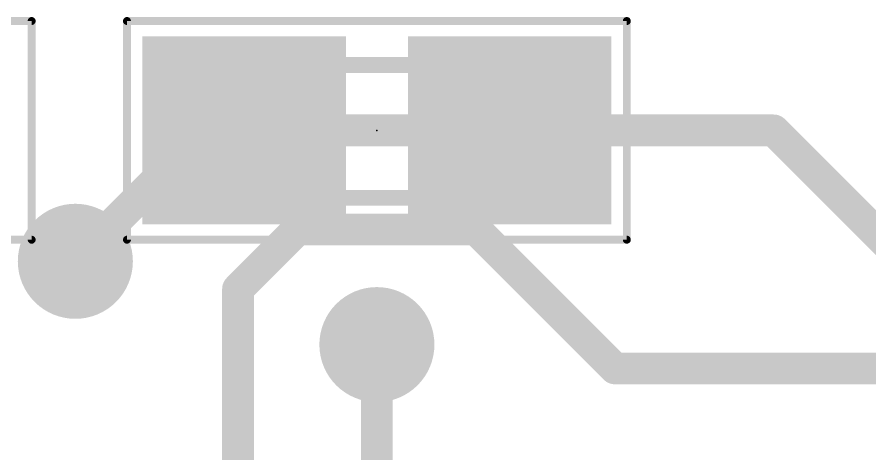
# Model space of a CAD drawing. Extents: x -34 to 73, y -25 to 33.
# Drawn here: x 7.86 to 13.32, y 14.44 to 17.24 of the extents above; entities that cross this region are included whole.
import ezdxf

# ---------------------------------------------------------------- set-up
doc = ezdxf.new("R2010")
doc.units = 0
for name, color, linetype in [('16', 132, 'CONTINUOUS'), ('18', 110, 'CONTINUOUS'), ('23', 53, 'CONTINUOUS'), ('29', 253, 'CONTINUOUS'), ('31', 253, 'CONTINUOUS'), ('39', 12, 'CONTINUOUS'), ('51', 53, 'CONTINUOUS')]:
    doc.layers.add(name, color=color, linetype=linetype)

# ---------------------------------------------------------------- blocks, each defined once
blk = doc.blocks.new('RECT')
blk.add_solid([(-0.5, -0.5), (0.5, -0.5), (-0.5, 0.5), (0.5, 0.5)])
blk = doc.blocks.new('ROUNDV')
at = {"const_width": 0.5}
blk.add_lwpolyline([(0, -0.25, 1), (0, 0.25, 1), (0, -0.25)], format="xyb", dxfattribs=at)

msp = doc.modelspace()

# ---------------------------------------------------------------- linework, layer by layer
at = {"layer": '16', "const_width": 0.2032}
for points in [[(9.0678, 16.51), (8.2296, 15.6718)], [(12.7, 16.51), (9.0678, 16.51)], [(13.5255, 15.6845), (12.7, 16.51)], [(9.652, 15.875), (9.271, 15.494)], [(10.795, 15.875), (9.652, 15.875)], [(10.795, 15.875), (11.684, 14.986)], [(9.271, 15.494), (9.271, 12.954)], [(10.16, 7.874), (10.16, 15.1384)], [(11.684, 14.986), (14.732, 14.986)]]:
    msp.add_lwpolyline(points, dxfattribs=at)
at = {"layer": '16', "const_width": 0.1016}
for points in [[(9.0678, 16.5608, 1), (9.0678, 16.4592)], [(9.1037, 16.4741, 1), (9.0319, 16.5459)], [(12.7359, 16.5459, 1), (12.6641, 16.4741)], [(12.7, 16.4592, 1), (12.7, 16.5608)], [(9.652, 15.9258, 1), (9.652, 15.8242)], [(9.6879, 15.8391, 1), (9.6161, 15.9109)], [(10.8309, 15.9109, 1), (10.7591, 15.8391)], [(10.795, 15.8242, 1), (10.795, 15.9258)], [(8.1937, 15.7077, 1), (8.2655, 15.6359)], [(9.3218, 15.494, 1), (9.2202, 15.494)], [(9.2351, 15.5299, 1), (9.3069, 15.4581)], [(10.2108, 15.1384, 1), (10.1092, 15.1384)], [(11.684, 15.0368, 1), (11.684, 14.9352)], [(11.6481, 14.9501, 1), (11.7199, 15.0219)]]:
    msp.add_lwpolyline(points, format="xyb", dxfattribs=at)
at = {"layer": '23'}
msp.add_point((10.16, 16.51), dxfattribs=at)
at = {"layer": '39', "const_width": 0.0508}
for points in [[(4.75, 17.21), (7.95, 17.21)], [(7.95, 17.21), (7.95, 15.81)], [(8.56, 15.81), (8.56, 17.21)], [(8.56, 17.21), (11.76, 17.21)], [(11.76, 17.21), (11.76, 15.81)], [(7.95, 15.81), (4.75, 15.81)], [(11.76, 15.81), (8.56, 15.81)]]:
    msp.add_lwpolyline(points, dxfattribs=at)
at = {"layer": '39', "const_width": 0.0254}
for points in [[(7.9627, 17.21, 1), (7.9373, 17.21)], [(7.95, 17.1973, 1), (7.95, 17.2227)], [(8.5727, 17.21, 1), (8.5473, 17.21)], [(8.56, 17.2227, 1), (8.56, 17.1973)], [(11.7727, 17.21, 1), (11.7473, 17.21)], [(11.76, 17.1973, 1), (11.76, 17.2227)], [(7.95, 15.7973, 1), (7.95, 15.8227)], [(8.56, 15.8227, 1), (8.56, 15.7973)], [(11.76, 15.7973, 1), (11.76, 15.8227)], [(7.9373, 15.81, 1), (7.9627, 15.81)], [(8.5473, 15.81, 1), (8.5727, 15.81)], [(11.7473, 15.81, 1), (11.7727, 15.81)]]:
    msp.add_lwpolyline(points, format="xyb", dxfattribs=at)
at = {"layer": '51', "const_width": 0.1016}
for points in [[(10.516, 16.929), (9.804, 16.929)], [(10.516, 16.078), (9.804, 16.078)]]:
    msp.add_lwpolyline(points, dxfattribs=at)
at = {"layer": '51', "const_width": 0.0508}
for points in [[(9.804, 16.9544, 1), (9.804, 16.9036)], [(10.516, 16.9036, 1), (10.516, 16.9544)], [(9.804, 16.1034, 1), (9.804, 16.0526)], [(10.516, 16.0526, 1), (10.516, 16.1034)]]:
    msp.add_lwpolyline(points, format="xyb", dxfattribs=at)

# ---------------------------------------------------------------- block references
at = {"layer": '18', "xscale": 0.7366, "yscale": 0.7366}
for p in [(8.2296, 15.6718), (8.2296, 15.6718), (10.16, 15.1384), (10.16, 15.1384)]:
    msp.add_blockref('ROUNDV', p, dxfattribs=at)
at = {"layer": '29', "xscale": 1.3032, "yscale": 1.2032, "rotation": 180}
for p in [(9.31, 16.51), (11.01, 16.51)]:
    msp.add_blockref('RECT', p, dxfattribs=at)
at = {"layer": '31', "xscale": 1.1, "rotation": 180}
for p in [(9.31, 16.51), (11.01, 16.51)]:
    msp.add_blockref('RECT', p, dxfattribs=at)
at = {"layer": '51', "xscale": 0.5001, "yscale": 0.95, "rotation": 180}
for p in [(9.5798, 16.5049), (10.7482, 16.5049)]:
    msp.add_blockref('RECT', p, dxfattribs=at)

doc.saveas('drawing.dxf')
